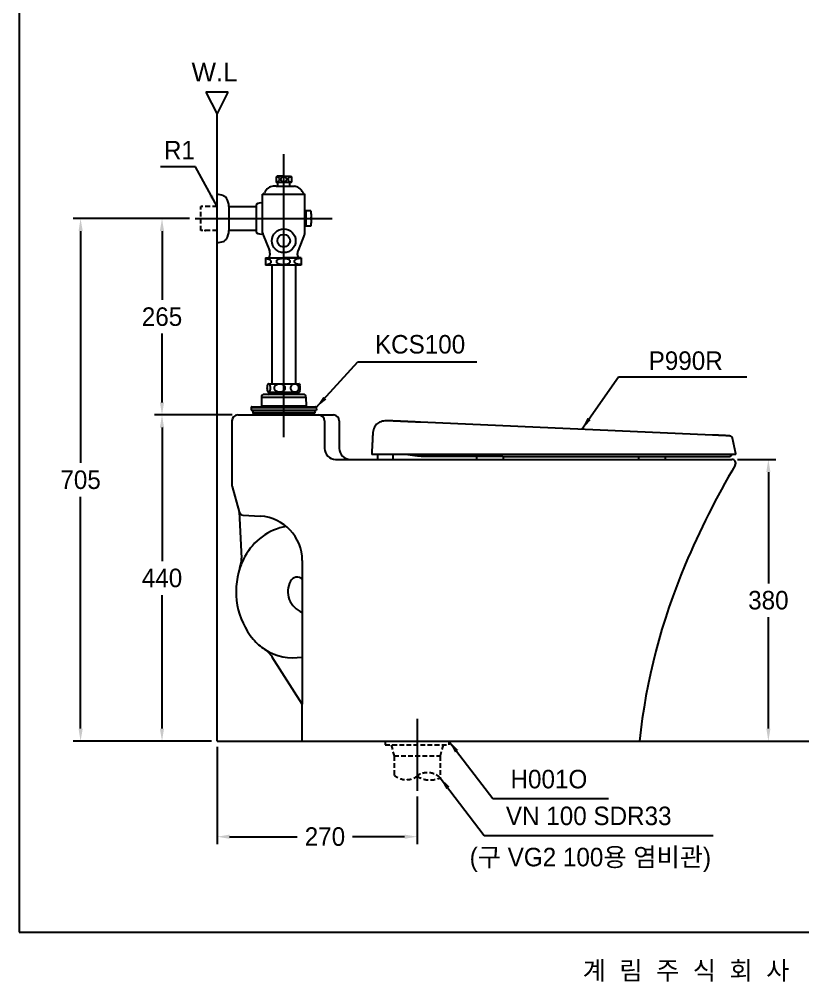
# Model space of a CAD drawing. Header units: millimetres. Extents: x 0 to 1800, y -67 to 2530.
# Drawn here: x 0 to 1058, y -67 to 1232 of the extents above; entities that cross this region are included whole.
import ezdxf
from ezdxf.enums import TextEntityAlignment as Align
from ezdxf.lldxf.tags import DXFTag

# ---------------------------------------------------------------- set-up
doc = ezdxf.new("R2010")
doc.units = ezdxf.units.MM
doc.linetypes.add('DASHED2', pattern=[9.525, 6.35, -3.175])
for name, color, linetype in [('TEXT', 7, 'Continuous'), ('내부선 및 부속', 4, 'Continuous'), ('도각라인', 255, 'Continuous'), ('외형선', 3, 'Continuous'), ('점선', 6, 'DASHED2'), ('중심선', 1, 'DASHED'), ('치수선', 7, 'Continuous')]:
    doc.layers.add(name, color=color, linetype=linetype)
doc.styles.add('____', font='')
doc.styles.add('타이틀', font='H2GTRM.TTF', dxfattribs={"height": 25})
doc.styles.get('____').set_extended_font_data('굴림')
tags = doc.linetypes.add('DASHDOT', pattern=[70, 31, -13, 13, -13]).pattern_tags.tags
tags[10:11] = [DXFTag(74, 4), DXFTag(75, 0), DXFTag(340, '0'), DXFTag(46, 0.0), DXFTag(50, 0.0), DXFTag(44, 0.0), DXFTag(45, 0.0)]
tags[8:9] = [DXFTag(74, 4), DXFTag(75, 0), DXFTag(340, '0'), DXFTag(46, 0.0), DXFTag(50, 0.0), DXFTag(44, 0.0), DXFTag(45, 0.0)]
tags[6:7] = [DXFTag(74, 4), DXFTag(75, 0), DXFTag(340, '0'), DXFTag(46, 0.0), DXFTag(50, 0.0), DXFTag(44, 0.0), DXFTag(45, 0.0)]
tags[4:5] = [DXFTag(74, 4), DXFTag(75, 0), DXFTag(340, '0'), DXFTag(46, 0.0), DXFTag(50, 0.0), DXFTag(44, 0.0), DXFTag(45, 0.0)]
tags = doc.linetypes.add('DASHED', pattern=[25.72, 12.86, -12.86]).pattern_tags.tags
tags[6:7] = [DXFTag(74, 4), DXFTag(75, 0), DXFTag(340, '0'), DXFTag(46, 0.0), DXFTag(50, 0.0), DXFTag(44, 0.0), DXFTag(45, 0.0)]
tags[4:5] = [DXFTag(74, 4), DXFTag(75, 0), DXFTag(340, '0'), DXFTag(46, 0.0), DXFTag(50, 0.0), DXFTag(44, 0.0), DXFTag(45, 0.0)]
doc.dimstyles.new('MSADIM', dxfattribs={"dimtxt": 33, "dimasz": 17, "dimexe": 10, "dimexo": 7.5, "dimgap": 10, "dimtad": 0, "dimtih": 1, "dimtoh": 1, "dimdec": 0, "dimzin": 1, "dimdsep": 46, "dimtxsty": '____', "dimcen": 11.25, "dimadec": 0, "dimazin": 0, "dimtfac": 1, "dimtdec": 0, "dimtix": 1, "dimtmove": 0, "dimatfit": 3, "dimfxl": 1, "dimtolj": 1, "dimtzin": 1, "dimarcsym": 0})

# ---------------------------------------------------------------- blocks, each defined once
blk = doc.blocks.new('*D5')
at = {"layer": '치수선', "color": 0, "linetype": 'Continuous', "lineweight": -2, "transparency": 16777216}
for p, q in [((267, 250.2), (267, 118.8)), ((537, 183), (537, 118.8)), ((284, 128.8), (375.3, 128.8)), ((520, 128.8), (449.9, 128.8))]:
    blk.add_line(p, q, dxfattribs=at)
at = {"layer": '치수선', "color": 0, "linetype": 'Continuous', "transparency": 16777216}
for points in [[(284, 131.6), (284, 125.9), (267, 128.8)], [(520, 131.6), (520, 125.9), (537, 128.8)]]:
    blk.add_solid(points, dxfattribs=at)
at = {"layer": '치수선', "color": 0, "linetype": 'Continuous', "transparency": 16777216, "insert": (412.6, 128.8), "char_height": 25, "attachment_point": 5, "style": '____'}
blk.add_mtext('\\A1;270', dxfattribs=at)
blk = doc.blocks.new('*D6')
at = {"layer": '치수선', "color": 0, "linetype": 'Continuous', "lineweight": -2, "transparency": 16777216}
for p, q in [((287.5, 697.7), (182.7, 697.7)), ((192.7, 680.7), (192.7, 500.5)), ((192.7, 274.7), (192.7, 454.8)), ((259.5, 257.7), (182.7, 257.7))]:
    blk.add_line(p, q, dxfattribs=at)
at = {"layer": '치수선', "color": 0, "linetype": 'Continuous', "transparency": 16777216}
for points in [[(189.8, 680.7), (195.5, 680.7), (192.7, 697.7)], [(189.8, 274.7), (195.5, 274.7), (192.7, 257.7)]]:
    blk.add_solid(points, dxfattribs=at)
at = {"layer": '치수선', "color": 0, "linetype": 'Continuous', "transparency": 16777216, "insert": (192.7, 477.7), "char_height": 25, "attachment_point": 5, "style": '____'}
blk.add_mtext('\\A1;440', dxfattribs=at)
blk = doc.blocks.new('*D7')
at = {"layer": '치수선', "color": 0, "linetype": 'Continuous', "lineweight": -2, "transparency": 16777216}
for p, q in [((230, 962.7), (182.7, 962.7)), ((192.7, 945.7), (192.7, 853)), ((192.7, 714.7), (192.7, 807.4)), ((287.5, 697.7), (182.7, 697.7))]:
    blk.add_line(p, q, dxfattribs=at)
at = {"layer": '치수선', "color": 0, "linetype": 'Continuous', "transparency": 16777216}
for points in [[(189.8, 945.7), (195.5, 945.7), (192.7, 962.7)], [(189.8, 714.7), (195.5, 714.7), (192.7, 697.7)]]:
    blk.add_solid(points, dxfattribs=at)
at = {"layer": '치수선', "color": 0, "linetype": 'Continuous', "transparency": 16777216, "insert": (192.7, 830.2), "char_height": 25, "attachment_point": 5, "style": '____'}
blk.add_mtext('\\A1;265', dxfattribs=at)
blk = doc.blocks.new('*D8')
at = {"layer": '치수선', "color": 0, "linetype": 'Continuous', "lineweight": -2, "transparency": 16777216}
for p, q in [((230, 962.7), (72.8, 962.7)), ((82.8, 945.7), (82.8, 633)), ((82.8, 274.7), (82.8, 587.3)), ((259.5, 257.7), (72.8, 257.7))]:
    blk.add_line(p, q, dxfattribs=at)
at = {"layer": '치수선', "color": 0, "linetype": 'Continuous', "transparency": 16777216}
for points in [[(80, 945.7), (85.7, 945.7), (82.8, 962.7)], [(80, 274.7), (85.7, 274.7), (82.8, 257.7)]]:
    blk.add_solid(points, dxfattribs=at)
at = {"layer": '치수선', "color": 0, "linetype": 'Continuous', "transparency": 16777216, "insert": (82.8, 610.2), "char_height": 25, "attachment_point": 5, "style": '____'}
blk.add_mtext('\\A1;705', dxfattribs=at)
blk = doc.blocks.new('*D9')
at = {"layer": '치수선', "color": 0, "linetype": 'Continuous', "lineweight": -2, "transparency": 16777216}
for p, q in [((969.5, 637.7), (1021.1, 637.7)), ((1011.1, 620.7), (1011.1, 470.5)), ((1011.1, 274.7), (1011.1, 424.9)), ((844.5, 257.7), (1021.1, 257.7))]:
    blk.add_line(p, q, dxfattribs=at)
at = {"layer": '치수선', "color": 0, "linetype": 'Continuous', "transparency": 16777216}
for points in [[(1008.3, 620.7), (1013.9, 620.7), (1011.1, 637.7)], [(1008.3, 274.7), (1013.9, 274.7), (1011.1, 257.7)]]:
    blk.add_solid(points, dxfattribs=at)
at = {"layer": '치수선', "color": 0, "linetype": 'Continuous', "transparency": 16777216, "insert": (1011.1, 447.7), "char_height": 25, "attachment_point": 5, "style": '____'}
blk.add_mtext('\\A1;380', dxfattribs=at)

msp = doc.modelspace()

# ---------------------------------------------------------------- linework, layer by layer
at = {"layer": '내부선 및 부속', "linetype": 'Continuous'}
for p, q in [((348, 1019.7), (346.6, 1018.9)), ((346.6, 1018.9), (346.6, 1011.8)), ((357, 1019.7), (348, 1019.7)), ((349.5, 1019.7), (366, 1019.7)), ((366, 1019.7), (367.4, 1018.9)), ((367.4, 1018.9), (367.4, 1011.8)), ((346.7, 1006.2), (342.5, 1006.2)), ((346.6, 1011.8), (347.4, 1011.2)), ((346.6, 1011.8), (348.1, 1010.7)), ((346.6, 1011.8), (367.4, 1011.8)), ((346.7, 1006.2), (367.3, 1006.2)), ((367.4, 1011.8), (365.8, 1010.7)), ((367.4, 1011.8), (366.5, 1011.2)), ((367.3, 1006.2), (371.4, 1006.2)), ((328.5, 995.7), (385.5, 995.5)), ((328.5, 943.6), (328.5, 995.7)), ((385.5, 995.5), (385.3, 995.7)), ((385.5, 943.6), (385.5, 995.7)), ((283, 978.9), (283, 946.4)), ((283, 978.9), (320, 978.9)), ((320, 981.7), (320, 962.7)), ((320, 962.7), (320, 943.7)), ((386.7, 973.1), (386.2, 971.9)), ((386.7, 973.1), (386.7, 952.3)), ((393.7, 973.1), (386.7, 973.1)), ((394.5, 963.4), (392.5, 963.4)), ((392.5, 963.4), (392.5, 961.9)), ((394.5, 961.9), (392.5, 961.9)), ((386.7, 952.3), (386.2, 953.4)), ((393.7, 952.3), (386.7, 952.3)), ((320, 946.4), (283, 946.4)), ((328.8, 941.8), (337.6, 919.8)), ((385.1, 941.8), (376.3, 919.8)), ((332.5, 909.7), (332.5, 899.7)), ((332.5, 909.7), (356.5, 909.7)), ((336.6, 909.7), (336.8, 909.7)), ((337, 910.7), (338.1, 912.6)), ((337, 909.7), (337, 910.7)), ((338.5, 914.1), (338.5, 915.4)), ((380.5, 909.7), (356.5, 909.7)), ((356.8, 909.7), (377.3, 909.7)), ((375.5, 914.1), (375.5, 915.4)), ((375.5, 913.8), (375.5, 914.2)), ((377, 910.7), (375.8, 912.8)), ((376.9, 909.7), (376.8, 909.7)), ((376.9, 909.7), (377.3, 909.7)), ((377, 909.7), (377, 910.7)), ((380.5, 909.7), (380.5, 899.7)), ((380.5, 899.7), (332.5, 899.7)), ((341.1, 899.7), (341.1, 739.9)), ((372.9, 899.7), (372.9, 739.9)), ((935.9, 670.6), (541.4, 687.9)), ((483.7, 637.7), (504.7, 637.7)), ((967, 644.2), (543.4, 644.2)), ((617.1, 637.7), (653.6, 637.7)), ((652.8, 641.7), (927.2, 641.7)), ((835.7, 637.7), (872.2, 637.7))]:
    msp.add_line(p, q, dxfattribs=at)
at = {"layer": '내부선 및 부속'}
for p, q in [((335.9, 739.6), (336.1, 739.6)), ((335.9, 728.7), (336.1, 728.7)), ((336.3, 739.9), (377.7, 739.9)), ((336.3, 728.4), (377.7, 728.4)), ((337, 728.4), (337, 726.4)), ((337.3, 739.6), (349.3, 739.6)), ((337.3, 728.7), (349.3, 728.7)), ((353.8, 739.6), (370.2, 739.6)), ((353.8, 728.7), (370.2, 728.7)), ((373.5, 739.6), (378.1, 739.6)), ((373.5, 728.7), (378.1, 728.7)), ((377, 728.4), (377, 726.4)), ((326.9, 721.9), (326.8, 709.4)), ((326.9, 721.9), (387, 721.9)), ((383.5, 725.4), (330.4, 725.4)), ((377, 726.4), (337, 726.4)), ((387, 721.9), (387.2, 709.4)), ((313, 707.9), (313, 704.4)), ((313, 707.9), (400.9, 707.9)), ((313, 704.4), (401, 704.4)), ((314, 708.9), (399.9, 708.9)), ((315.3, 704.4), (315.2, 700.6)), ((387.2, 709.4), (326.8, 709.4)), ((398.7, 704.4), (398.8, 700.6)), ((400.9, 707.9), (401, 704.4)), ((398.8, 700.6), (315.2, 700.6)), ((398.3, 700.1), (315.7, 700.1)), ((316.5, 700.1), (316.6, 697.7)), ((397.4, 697.7), (316.6, 697.7)), ((397.4, 700.1), (397.4, 697.7)), ((412, 689.7), (412, 652.7)), ((427, 637.7), (447, 637.7)), ((297.2, 566.3), (297, 566.9)), ((301.7, 562.7), (325.7, 561.2)), ((382, 501.3), (382, 307.7))]:
    msp.add_line(p, q, dxfattribs=at)
at = {"layer": '내부선 및 부속', "linetype": 'Continuous'}
for radius in [16, 8.5]:
    msp.add_circle((357, 932.7), radius, dxfattribs=at)
for centre, radius, start, end in [((348, 1015.5), 3.24, 244.0741, 115.9259), ((366, 1015.5), 3.24, 64.0741, 295.9259), ((348.7, 988.3), 20, 127.8233, 153.2498), ((342.5, 996.2), 10, 90, 127.8233), ((346.7, 1008.7), 2.5, 270, 54.4756), ((367.3, 1008.7), 2.5, 125.5244, 270), ((371.4, 996.2), 10, 52.1767, 90), ((365.3, 988.3), 20, 26.7502, 52.1767), ((265.5, 965.2), 30, 70.9929, 87.134), ((271.6, 984.3), 10, 37.1965, 68.8073), ((263, 979.2), 20, 359.2838, 33.7923), ((328.1, 998.6), 3, 276.7194, 333.4346), ((385.8, 998.6), 3, 206.5654, 263.2806), ((326, 973.7), 10, 75.6711, 127.05), ((385, 972.5), 1.3, 292.6199, 334.4413), ((324.5, 962.7), 70, 4.4244, 8.5378), ((324.5, 962.7), 70, 0.6139, 4.4244), ((324.5, 962.7), 70, 355.5756, 359.3861), ((385, 952.9), 1.3, 25.5587, 67.3801), ((324.5, 962.7), 70, 351.4622, 355.5756), ((271.6, 941.1), 10, 291.1927, 322.8035), ((263, 946.2), 20, 326.2077, 0.7162), ((326, 951.7), 10, 232.95, 285.8888), ((333.5, 943.6), 5, 180, 201.8014), ((380.5, 943.6), 5, 338.1986, 0), ((265.5, 960.1), 30, 272.866, 289.0071), ((326.5, 915.4), 12, 0, 21.8014), ((335.5, 914.1), 3, 330, 0), ((387.5, 915.4), 12, 158.1986, 180), ((377.5, 913.8), 2, 180, 210)]:
    msp.add_arc(centre, radius, start, end, dxfattribs=at)
at = {"layer": '내부선 및 부속'}
for centre, radius, start, end in [((336.3, 739.4), 0.5, 90, 157.6398), ((336.3, 728.9), 0.5, 202.3602, 270), ((377.7, 739.4), 0.5, 22.3602, 90), ((377.7, 728.9), 0.5, 270, 337.6398), ((330.4, 721.9), 3.5, 90, 179.3055), ((336, 726.4), 1, 270, 0), ((378, 726.4), 1, 180, 270), ((383.5, 721.9), 3.5, 0.6945, 90), ((314, 707.9), 1, 90, 179.3634), ((326.3, 709.4), 0.5, 270, 359.3055), ((387.7, 709.4), 0.5, 180.6945, 270), ((399.9, 707.9), 1, 0.6366, 90), ((315.7, 700.6), 0.5, 178, 270), ((398.3, 700.6), 0.5, 270, 2), ((404, 689.7), 8, 0, 90), ((427, 652.7), 15, 180, 270), ((302, 567.7), 5, 195.9454, 266.4306), ((322, 501.3), 60, 0, 86.4306), ((375, 468.8), 80, 100.5885, 151.7775), ((392.6, 459.4), 100, 151.7775, 161.2193), ((392.6, 459.4), 30, 151.7775, 249.2187), ((375, 468.8), 10, 45.7467, 151.7775), ((369.6, 440.1), 70, 236.6782, 280.1779)]:
    msp.add_arc(centre, radius, start, end, dxfattribs=at)
at = {"layer": '내부선 및 부속', "linetype": 'Continuous'}
for points, weights in [([(357, 1018.6), (352.8, 1018.6), (352.8, 1015.5)], [1, 0.707106769085, 1]), ([(352.8, 1015.5), (352.8, 1012.5), (357, 1012.5)], [1, 0.707106769085, 1]), ([(361.1, 1015.5), (361.1, 1018.6), (357, 1018.6)], [1, 0.707106769085, 1]), ([(357, 1012.5), (361.1, 1012.5), (361.1, 1015.5)], [1, 0.707106769085, 1]), ([(332.5, 900.6), (340.1, 901.2), (340.1, 904.5)], [0.934149503708, 0.74491161108, 1]), ([(340.1, 904.5), (340.1, 907.6), (333, 908.3)], [1, 0.75529140234, 0.919484734535]), ([(356.4, 908.7), (347, 908.7), (347, 904.8)], [1, 0.707106769085, 1]), ([(347, 904.8), (347, 900.8), (356.4, 900.8)], [1, 0.707106769085, 1]), ([(365.8, 904.8), (365.8, 908.7), (356.4, 908.7)], [1, 0.707106769085, 1]), ([(356.4, 900.8), (365.8, 900.8), (365.8, 904.8)], [1, 0.707106769085, 1]), ([(379.6, 908.8), (371.1, 908.5), (371.1, 904.9)], [0.964678823948, 0.725984036922, 1]), ([(371.1, 904.9), (371.1, 900.9), (380.5, 900.9)], [1, 0.707261145115, 0.999691426754]), ([(501.4, 689.7), (499.5, 689.8), (497.5, 689.9)], [1, 0.999995466787, 1]), ([(541.4, 687.9), (521.4, 688.8), (501.5, 689.7)], [1, 0.999999995809, 1]), ([(477.1, 671.4), (476.4, 657.8), (475.7, 644.2)], [1, 0.99999999674, 1]), ([(477.4, 674.2), (477.2, 672.9), (477.1, 671.5)], [1, 0.999320650007, 1]), ([(959, 669.6), (961.8, 669.5), (962.3, 666.7)], [1, 0.778958504917, 1]), ([(479.2, 644.2), (477.5, 644.2), (475.7, 644.2)], [1, 0.999999997672, 1]), ([(548.8, 641.7), (541.8, 641.7), (534.9, 642.7)], [1, 0.997681786771, 1]), ([(961, 643.7), (961, 641.7), (959, 641.7)], [1, 0.707106781521, 1]), ([(960.9, 644.2), (961, 643.9), (961, 643.7)], [1, 0.991444861512, 1])]:
    msp.add_rational_spline(points, weights, degree=2, dxfattribs=at)
at = {"layer": '내부선 및 부속'}
for points, knots in [([(335.2, 730.4), (335.1, 731), (334.9, 732.2), (334.8, 734.1), (334.9, 736), (335.1, 737.2), (335.2, 737.8)], [0, 0, 0, 0, 0.22782, 0.499997, 0.77219, 1, 1, 1, 1]), ([(335.9, 739.6), (335.8, 739.4), (335.6, 738.8), (335.4, 738.2), (335.2, 737.8)], [0, 0, 0, 0, 0.254027, 1, 1, 1, 1]), ([(335.2, 737.8), (335.3, 738.1), (335.5, 738.6), (335.8, 739.1), (335.9, 739.4), (336, 739.4)], [0, 0, 0, 0, 0.573123, 0.803858, 1, 1, 1, 1]), ([(335.2, 730.4), (335.3, 730.3), (335.5, 729.7), (335.7, 729.1), (335.9, 728.7)], [0, 0, 0, 0, 0.246308, 1, 1, 1, 1]), ([(336, 728.8), (335.9, 728.9), (335.8, 729.1), (335.5, 729.6), (335.3, 730.1), (335.2, 730.4)], [0, 0, 0, 0, 0.196146, 0.426878, 1, 1, 1, 1]), ([(336, 739.4), (336, 739.5), (336, 739.5), (336.1, 739.5), (336.1, 739.6)], [0, 0, 0, 0, 0.25775, 1, 1, 1, 1]), ([(336.1, 728.7), (336.1, 728.7), (336.1, 728.7), (336, 728.8), (336, 728.8)], [0, 0, 0, 0, 0.242386, 1, 1, 1, 1]), ([(336.1, 739.6), (336.2, 739.6), (336.4, 739.7), (336.7, 739.8), (337, 739.7), (337.2, 739.6), (337.3, 739.6)], [0, 0, 0, 0, 0.262199, 0.5, 0.737801, 1, 1, 1, 1]), ([(337.3, 728.7), (337.2, 728.6), (337, 728.5), (336.7, 728.5), (336.4, 728.5), (336.2, 728.6), (336.1, 728.7)], [0, 0, 0, 0, 0.262199, 0.5, 0.737801, 1, 1, 1, 1]), ([(337.3, 739.6), (337.4, 739.4), (337.7, 739.1), (337.9, 738.7), (337.9, 738.4)], [0, 0, 0, 0, 0.435949, 1, 1, 1, 1]), ([(337.9, 738.4), (338.1, 738.1), (338.3, 737.3), (338.5, 735.9), (338.6, 734.4), (338.6, 732.8), (338.4, 731.4), (338.1, 730.2), (337.8, 729.4), (337.5, 728.9), (337.4, 728.8), (337.3, 728.7)], [0, 0, 0, 0, 0.111596, 0.24947, 0.407177, 0.56844, 0.7146, 0.835755, 0.930172, 0.967952, 1, 1, 1, 1]), ([(349.3, 728.7), (348.7, 728.8), (347.5, 729.3), (346.2, 730.3), (345.3, 731.3), (344.8, 732.2), (344.5, 733.1), (344.4, 734.1), (344.5, 735.1), (344.8, 736), (345.3, 736.9), (346.2, 737.9), (347.5, 738.9), (348.7, 739.4), (349.3, 739.6)], [0, 0, 0, 0, 0.123247, 0.247361, 0.310061, 0.373108, 0.436462, 0.5, 0.563539, 0.626894, 0.689943, 0.752643, 0.876759, 1, 1, 1, 1]), ([(349.3, 739.6), (349.4, 739.6), (349.6, 739.6), (349.9, 739.7), (350.4, 739.7), (351, 739.7), (351.5, 739.7), (352.1, 739.7), (352.7, 739.7), (353.2, 739.7), (353.5, 739.6), (353.7, 739.6), (353.8, 739.6)], [0, 0, 0, 0, 0.062559, 0.12508, 0.250065, 0.375035, 0.5, 0.624966, 0.749935, 0.87492, 0.937441, 1, 1, 1, 1]), ([(353.8, 728.7), (353.7, 728.7), (353.5, 728.6), (353.2, 728.6), (352.7, 728.5), (352.1, 728.5), (351.5, 728.5), (351, 728.5), (350.4, 728.5), (349.9, 728.6), (349.6, 728.6), (349.4, 728.7), (349.3, 728.7)], [0, 0, 0, 0, 0.062559, 0.12508, 0.250065, 0.375035, 0.5, 0.624965, 0.749935, 0.87492, 0.937442, 1, 1, 1, 1]), ([(353.8, 739.6), (354.4, 739.4), (355.6, 738.9), (356.9, 737.9), (357.8, 736.9), (358.3, 736), (358.6, 735.1), (358.7, 734.1), (358.6, 733.1), (358.3, 732.2), (357.8, 731.3), (356.9, 730.3), (355.6, 729.3), (354.4, 728.8), (353.8, 728.7)], [0, 0, 0, 0, 0.123276, 0.247388, 0.310077, 0.37311, 0.436457, 0.499999, 0.563544, 0.626897, 0.689931, 0.752615, 0.876724, 1, 1, 1, 1]), ([(370.2, 728.7), (369.7, 728.9), (369, 729.2), (368.3, 729.9), (367.5, 730.8), (366.8, 732.2), (366.5, 734.1), (366.8, 736), (367.5, 737.4), (368.3, 738.3), (369, 739), (369.7, 739.4), (370.2, 739.6)], [0, 0, 0, 0, 0.108635, 0.166542, 0.227368, 0.358414, 0.500001, 0.641587, 0.772633, 0.833459, 0.891366, 1, 1, 1, 1]), ([(370.2, 739.6), (370.2, 739.6), (370.4, 739.6), (370.7, 739.7), (371, 739.7), (371.4, 739.7), (371.8, 739.7), (372.3, 739.7), (372.7, 739.7), (373, 739.7), (373.3, 739.6), (373.4, 739.6), (373.5, 739.6)], [0, 0, 0, 0, 0.063494, 0.12628, 0.251103, 0.3756, 0.5, 0.6244, 0.748896, 0.87372, 0.936506, 1, 1, 1, 1]), ([(373.5, 728.7), (373.4, 728.7), (373.3, 728.6), (373, 728.6), (372.7, 728.5), (372.3, 728.5), (371.8, 728.5), (371.4, 728.5), (371, 728.5), (370.7, 728.6), (370.4, 728.6), (370.2, 728.7), (370.2, 728.7)], [0, 0, 0, 0, 0.063494, 0.12628, 0.251104, 0.3756, 0.5, 0.6244, 0.748897, 0.87372, 0.936506, 1, 1, 1, 1]), ([(373.5, 739.6), (374, 739.4), (375, 738.8), (375.7, 737.9), (376.1, 737.4)], [0, 0, 0, 0, 0.476353, 1, 1, 1, 1]), ([(376.1, 737.4), (376.3, 737.1), (376.7, 736.2), (377, 734.9), (377.1, 733.4), (376.7, 732.1), (376.2, 730.9), (375.4, 729.9), (374.5, 729.1), (373.8, 728.8), (373.5, 728.7)], [0, 0, 0, 0, 0.127441, 0.263144, 0.402472, 0.538495, 0.666392, 0.78507, 0.895641, 1, 1, 1, 1]), ([(378.1, 739.6), (378.2, 739.4), (378.4, 738.8), (378.6, 738.2), (378.7, 737.8)], [0, 0, 0, 0, 0.254027, 1, 1, 1, 1]), ([(378.7, 730.4), (378.7, 730.3), (378.5, 729.7), (378.3, 729.1), (378.1, 728.7)], [0, 0, 0, 0, 0.246308, 1, 1, 1, 1]), ([(378.7, 730.4), (378.9, 731), (379.1, 732.2), (379.2, 734.1), (379.1, 736), (378.9, 737.2), (378.7, 737.8)], [0, 0, 0, 0, 0.22782, 0.499997, 0.77219, 1, 1, 1, 1])]:
    msp.add_open_spline(points, degree=3, knots=knots, dxfattribs=at)
at = {"layer": '내부선 및 부속', "linetype": 'Continuous'}
msp.add_open_spline([(497.5, 689.9), (496.1, 689.9), (493.4, 689.9), (488.6, 689.1), (483.2, 686.8), (478.8, 681.2), (477.7, 676.6), (477.4, 674.2)], degree=3, knots=[0, 0, 0, 0, 0.146093, 0.279997, 0.515438, 0.744272, 1, 1, 1, 1], dxfattribs=at)
for points, degree in [([(957.9, 669.6), (946.9, 670.1), (935.9, 670.6)], 2), ([(959, 669.6), (958.8, 669.6), (958.5, 669.6), (958.3, 669.6), (958.1, 669.6), (957.9, 669.6)], 5), ([(962.3, 666.7), (964.7, 655.4), (967, 644.2)], 2), ([(543.4, 644.2), (511.3, 644.2), (479.2, 644.2)], 2), ([(483.7, 644.2), (483.7, 640.9), (483.7, 637.7)], 2), ([(504.7, 637.7), (504.7, 640.9), (504.7, 644.2)], 2), ([(534.9, 642.7), (529.8, 643.4), (524.7, 644.2)], 2), ([(652.8, 641.7), (600.9, 641.7), (549.1, 641.7)], 2), ([(617.1, 641.7), (617.1, 639.7), (617.1, 637.7)], 2), ([(653.6, 637.7), (653.6, 639.7), (653.6, 641.7)], 2), ([(835.7, 641.7), (835.7, 639.7), (835.7, 637.7)], 2), ([(872.2, 637.7), (872.2, 639.7), (872.2, 641.7)], 2), ([(927.2, 641.7), (943.1, 641.7), (959, 641.7)], 2)]:
    msp.add_open_spline(points, degree=degree, dxfattribs=at)
at = {"layer": '도각라인', "color": 7}
for p, q in [((0, 2530), (0, 0)), ((0, 0), (1800, 0))]:
    msp.add_line(p, q, dxfattribs=at)
at = {"layer": '외형선', "linetype": 'Continuous'}
for p, q in [((282, 1133.3), (252, 1133.3)), ((252, 1133.3), (267, 1103.3)), ((267, 1103.3), (282, 1133.3)), ((267, 257.7), (267, 1103.3)), ((267, 257.7), (1766.7, 257.7))]:
    msp.add_line(p, q, dxfattribs=at)
at = {"layer": '외형선'}
for p, q in [((287, 689.7), (287, 602.7)), ((295, 697.7), (424, 697.7)), ((432, 689.7), (432, 652.7)), ((447, 637.7), (962, 637.7)), ((287.2, 601.3), (297, 566.9)), ((297, 566.9), (299.8, 504.4)), ((382, 307.7), (341.4, 371.2)), ((382, 257.7), (382, 307.7)), ((382, 257.7), (837, 257.7))]:
    msp.add_line(p, q, dxfattribs=at)
for centre, radius, start, end in [((295, 689.7), 8, 90, 180), ((424, 689.7), 8, 0, 90), ((447, 652.7), 15, 180, 270), ((962, 632.7), 5, 329.7699, 90), ((2003.1, 26), 1200, 149.7699, 156.953), ((292, 602.7), 5, 180, 195.9454), ((264.8, 502.8), 35, 341.2193, 2.5353), ((1667.3, 168.9), 835, 156.953, 173.8956), ((392.6, 459.4), 100, 161.2193, 219.9045), ((369.6, 440.1), 70, 219.9045, 236.6782), ((311.9, 352.4), 35, 32.5413, 56.6782)]:
    msp.add_arc(centre, radius, start, end, dxfattribs=at)
at = {"layer": '점선'}
for p, q in [((267, 978.9), (245, 978.9)), ((245, 946.4), (245, 978.9)), ((267, 946.4), (245, 946.4)), ((494, 257.7), (494, 252.7)), ((494, 252.7), (580, 252.7)), ((502, 252.7), (506, 237.7)), ((572, 252.7), (568, 237.7)), ((580, 257.7), (580, 252.7)), ((506, 237.7), (568, 237.7)), ((506, 237.7), (506, 212.2)), ((568, 237.7), (568, 208.4))]:
    msp.add_line(p, q, dxfattribs=at)
for centre, radius, start, end in [((522.5, 230.1), 24.4, 227.1155, 304.4597), ((519.9, 183.3), 32.1, 115.6408, 115.6794), ((554.4, 237.4), 32.1, 237.1903, 295.1018), ((551.2, 190.7), 24.4, 46.5379, 123.8822)]:
    msp.add_arc(centre, radius, start, end, dxfattribs=at)
msp.add_point((251.1, 946.4), dxfattribs=at)
at = {"layer": '중심선', "linetype": 'DASHDOT'}
for p, q in [((357, 667.7), (357, 1049.7)), ((237.5, 962.7), (422.5, 962.7)), ((537, 287.7), (537, 190.5))]:
    msp.add_line(p, q, dxfattribs=at)
at = {"layer": '치수선', "linetype": 'Continuous'}
for p, q in [((656.1, 180.2), (795.1, 180.2)), ((644.5, 130.4), (936.8, 130.4))]:
    msp.add_line(p, q, dxfattribs=at)

# ---------------------------------------------------------------- texts
at = {"layer": 'TEXT', "style": '타이틀'}
for s, p in [('P990R', (899.5, 771)), ('계  림  주  식  회  사', (900, -51.7))]:
    msp.add_text(s, height=25, dxfattribs=at).set_placement(p, align=Align.MIDDLE_CENTER)
at = {"layer": 'TEXT', "char_height": 25, "attachment_point": 1, "line_spacing_factor": 0.963855, "style": '타이틀'}
for s, insert, width in [('\\fArial;W.L', (232.6, 1172.8), 248.993), ('\\A1;KCS100', (480.1, 805.6), 380.447), ('\\A1; H001O', (654, 219), 361.787), ('\\A1;VN 100 SDR33', (656.8, 169.4), 379.657), ('\\A1;(구 VG2 100{\\fGulim|b0|i0|c129|p50;용 염비관)}', (607.9, 113.8), 379.657)]:
    msp.add_mtext(s, dxfattribs=dict(at, insert=insert, width=width))
at = {"layer": '치수선', "linetype": 'Continuous', "insert": (195.3, 1067.5), "char_height": 25, "width": 248.993, "attachment_point": 1, "line_spacing_factor": 0.963855, "style": '타이틀'}
msp.add_mtext('\\A1;R1', dxfattribs=at)

# ---------------------------------------------------------------- dimensions: what is measured, and where the dimension line sits
at = {"layer": '치수선', "linetype": 'Continuous'}
for base, p1, p2, picture, middle in [((82.8, 962.7), (267, 257.7), (237.5, 962.7), '*D8', (82.8, 610.2)), ((192.7, 962.7), (295, 697.7), (237.5, 962.7), '*D7', (192.7, 830.2)), ((192.7, 697.7), (267, 257.7), (295, 697.7), '*D6', (192.7, 477.7)), ((1011.1, 637.7), (837, 257.7), (962, 637.7), '*D9', (1011.1, 447.7))]:
    dim = msp.add_linear_dim(base=base, p1=p1, p2=p2, angle=90, dimstyle='MSADIM', override={"dimtxt": 25}, dxfattribs=at)
    dim.commit()
    dim.dimension.update_dxf_attribs({"geometry": picture, "text_midpoint": middle})
dim = msp.add_linear_dim(base=(537, 128.8), p1=(267, 257.7), p2=(537, 190.5), dimstyle='MSADIM', override={"dimtxt": 25}, dxfattribs=at)
dim.commit()
dim.dimension.update_dxf_attribs({"geometry": '*D5', "text_midpoint": (412.6, 128.8), "dimtype": 160})

# ---------------------------------------------------------------- leaders
for points in [[(267, 978.9), (237.7, 1032.6), (190.7, 1032.6)], [(400.9, 707.9), (457.2, 769.2), (617.4, 769.2)], [(759.4, 678.4), (808.7, 749.1), (982, 749.1)]]:
    msp.add_leader(points, dimstyle='MSADIM', override={"dimtxt": 25}, dxfattribs=at)
at = {"layer": '치수선', "linetype": 'Continuous', "annotation_type": 0, "has_hookline": 1, "hookline_direction": 0}
for points in [[(580, 257.7), (639.1, 180.2), (656.1, 180.2)], [(568.2, 208.2), (627.5, 130.4), (644.5, 130.4)]]:
    msp.add_leader(points, dimstyle='MSADIM', override={"dimtxt": 25}, dxfattribs=at)

doc.saveas('drawing.dxf')
